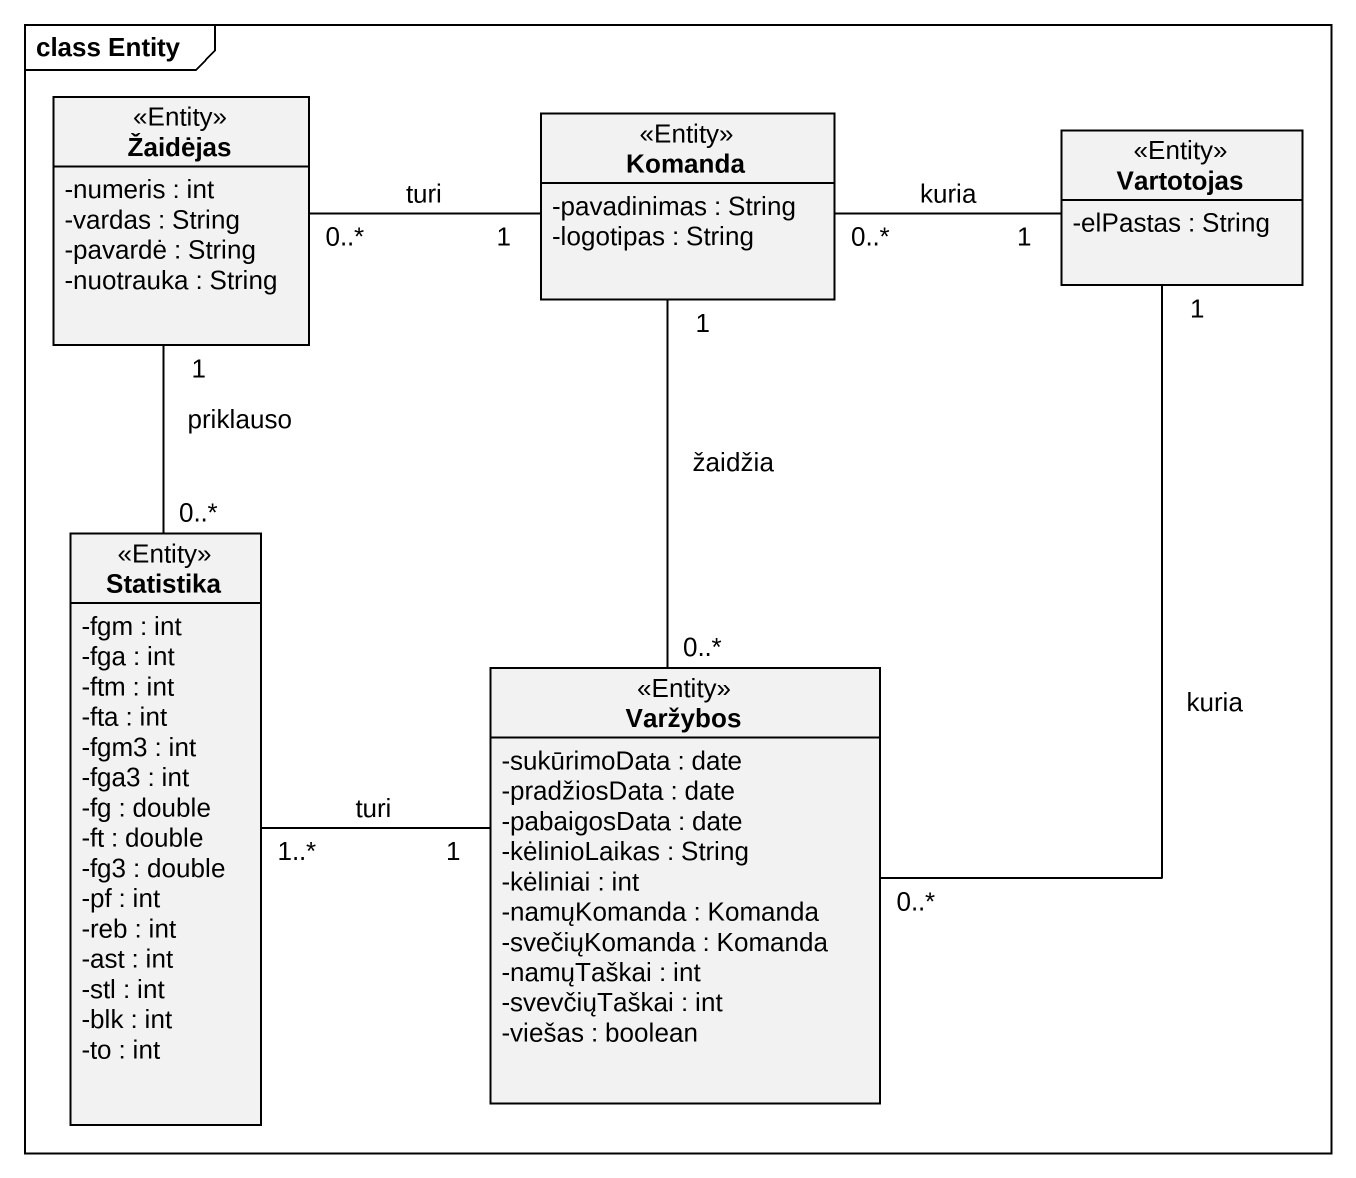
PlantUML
@startuml
mainframe class Entity
hide circle
hide empty members
skinparam classAttributeIconSize 0
class Žaidėjas <<Entity>> {
  -numeris : int
  -vardas : String
  -pavardė : String
  -nuotrauka : String
}
class Komanda <<Entity>> {
  -pavadinimas : String
  -logotipas : String
}
class Vartotojas <<Entity>> {
  -elPastas : String
}
class Statistika <<Entity>> {
  -fgm : int
  -fga : int
  -ftm : int
  -fta : int
  -fgm3 : int
  -fga3 : int
  -fg : double
  -ft : double
  -fg3 : double
  -pf : int
  -reb : int
  -ast : int
  -stl : int
  -blk : int
  -to : int
}
class Varžybos <<Entity>> {
  -sukūrimoData : date
  -pradžiosData : date
  -pabaigosData : date
  -kėlinioLaikas : String
  -kėliniai : int
  -namųKomanda : Komanda
  -svečiųKomanda : Komanda
  -namųTaškai : int
  -svevčiųTaškai : int
  -viešas : boolean
}
Žaidėjas "1" -- "0..*" Statistika : priklauso
Komanda "1" -left- "0..*" Žaidėjas : turi
Komanda "1" -- "0..*" Varžybos : žaidžia
Vartotojas "1" -left- "0..*" Komanda : kuria
Vartotojas "1" -- "0..*" Varžybos : kuria
Varžybos "1" -left- "1..*" Statistika : turi
@enduml
